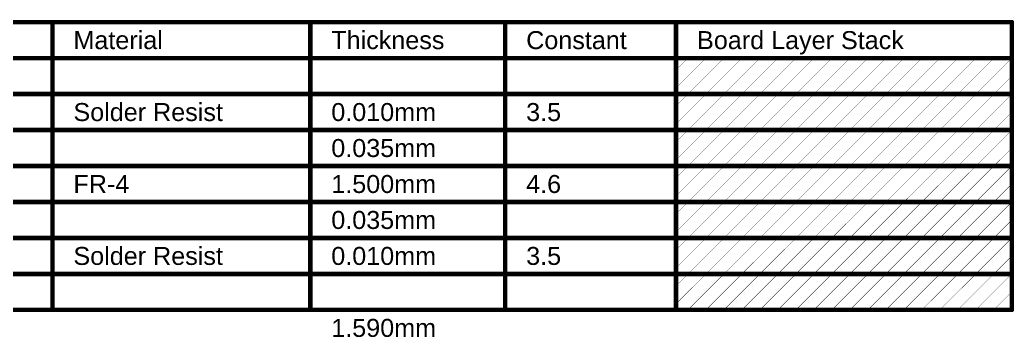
# Model space of a CAD drawing. Header units: inches. Extents: x -5 to 5258, y -4 to 5281.
# Drawn here: x 124 to 208.2, y 79 to 105.9 of the extents above; entities that cross this region are included whole.
import ezdxf

# ---------------------------------------------------------------- set-up
doc = ezdxf.new("R2010")
doc.units = ezdxf.units.IN
doc.layers.add('Fabrication', color=76, linetype='Continuous')
doc.styles.add('Arial', font='', dxfattribs={"height": 0.2})
doc.styles.get('Arial').set_extended_font_data('Arial')

msp = doc.modelspace()

# ---------------------------------------------------------------- linework, layer by layer
at = {"layer": 'Fabrication'}
for points in [[(92.719, 105.664, 0.381, 0.381, 0), (208.004, 105.664, 0.381, 0.381, 0)], [(126.746, 81.28, 0.381, 0.381, 0), (126.746, 105.664, 0.381, 0.381, 0)], [(148.584, 81.28, 0.381, 0.381, 0), (148.584, 105.664, 0.381, 0.381, 0)], [(165.09, 81.28, 0.381, 0.381, 0), (165.09, 105.664, 0.381, 0.381, 0)], [(179.564, 81.28, 0.381, 0.381, 0), (179.564, 105.664, 0.381, 0.381, 0)], [(208.004, 81.28, 0.381, 0.381, 0), (208.004, 105.664, 0.381, 0.381, 0)], [(92.719, 102.616, 0.381, 0.381, 0), (208.004, 102.616, 0.381, 0.381, 0)], [(179.564, 101.608, 0.0254, 0.0254, 0), (180.572, 102.616, 0.0254, 0.0254, 0)], [(179.564, 100.084, 0.0254, 0.0254, 0), (182.096, 102.616, 0.0254, 0.0254, 0)], [(180.572, 99.568, 0.0254, 0.0254, 0), (183.62, 102.616, 0.0254, 0.0254, 0)], [(182.096, 99.568, 0.0254, 0.0254, 0), (185.144, 102.616, 0.0254, 0.0254, 0)], [(183.62, 99.568, 0.0254, 0.0254, 0), (186.668, 102.616, 0.0254, 0.0254, 0)], [(185.144, 99.568, 0.0254, 0.0254, 0), (188.192, 102.616, 0.0254, 0.0254, 0)], [(186.668, 99.568, 0.0254, 0.0254, 0), (189.716, 102.616, 0.0254, 0.0254, 0)], [(188.192, 99.568, 0.0254, 0.0254, 0), (191.24, 102.616, 0.0254, 0.0254, 0)], [(189.716, 99.568, 0.0254, 0.0254, 0), (192.764, 102.616, 0.0254, 0.0254, 0)], [(191.24, 99.568, 0.0254, 0.0254, 0), (194.288, 102.616, 0.0254, 0.0254, 0)], [(192.764, 99.568, 0.0254, 0.0254, 0), (195.812, 102.616, 0.0254, 0.0254, 0)], [(194.288, 99.568, 0.0254, 0.0254, 0), (197.336, 102.616, 0.0254, 0.0254, 0)], [(195.812, 99.568, 0.0254, 0.0254, 0), (198.86, 102.616, 0.0254, 0.0254, 0)], [(197.336, 99.568, 0.0254, 0.0254, 0), (200.384, 102.616, 0.0254, 0.0254, 0)], [(198.86, 99.568, 0.0254, 0.0254, 0), (201.908, 102.616, 0.0254, 0.0254, 0)], [(200.384, 99.568, 0.0254, 0.0254, 0), (203.432, 102.616, 0.0254, 0.0254, 0)], [(201.908, 99.568, 0.0254, 0.0254, 0), (204.956, 102.616, 0.0254, 0.0254, 0)], [(203.432, 99.568, 0.0254, 0.0254, 0), (206.48, 102.616, 0.0254, 0.0254, 0)], [(204.956, 99.568, 0.0254, 0.0254, 0), (208.004, 102.616, 0.0254, 0.0254, 0)], [(206.48, 99.568, 0.0254, 0.0254, 0), (208.004, 101.092, 0.0254, 0.0254, 0)], [(103.13, 99.568, 0.381, 0.381, 0), (126.746, 99.568, 0.381, 0.381, 0)], [(126.746, 99.568, 0.381, 0.381, 0), (148.584, 99.568, 0.381, 0.381, 0)], [(148.584, 99.568, 0.381, 0.381, 0), (165.09, 99.568, 0.381, 0.381, 0)], [(165.09, 99.568, 0.381, 0.381, 0), (179.564, 99.568, 0.381, 0.381, 0)], [(179.564, 99.568, 0.381, 0.381, 0), (208.004, 99.568, 0.381, 0.381, 0)], [(179.564, 98.56, 0.0254, 0.0254, 0), (180.572, 99.568, 0.0254, 0.0254, 0)], [(179.564, 97.036, 0.0254, 0.0254, 0), (182.096, 99.568, 0.0254, 0.0254, 0)], [(180.572, 96.52, 0.0254, 0.0254, 0), (183.62, 99.568, 0.0254, 0.0254, 0)], [(182.096, 96.52, 0.0254, 0.0254, 0), (185.144, 99.568, 0.0254, 0.0254, 0)], [(183.62, 96.52, 0.0254, 0.0254, 0), (186.668, 99.568, 0.0254, 0.0254, 0)], [(185.144, 96.52, 0.0254, 0.0254, 0), (188.192, 99.568, 0.0254, 0.0254, 0)], [(186.668, 96.52, 0.0254, 0.0254, 0), (189.716, 99.568, 0.0254, 0.0254, 0)], [(188.192, 96.52, 0.0254, 0.0254, 0), (191.24, 99.568, 0.0254, 0.0254, 0)], [(189.716, 96.52, 0.0254, 0.0254, 0), (192.764, 99.568, 0.0254, 0.0254, 0)], [(191.24, 96.52, 0.0254, 0.0254, 0), (194.288, 99.568, 0.0254, 0.0254, 0)], [(192.764, 96.52, 0.0254, 0.0254, 0), (195.812, 99.568, 0.0254, 0.0254, 0)], [(194.288, 96.52, 0.0254, 0.0254, 0), (197.336, 99.568, 0.0254, 0.0254, 0)], [(195.812, 96.52, 0.0254, 0.0254, 0), (198.86, 99.568, 0.0254, 0.0254, 0)], [(197.336, 96.52, 0.0254, 0.0254, 0), (200.384, 99.568, 0.0254, 0.0254, 0)], [(198.86, 96.52, 0.0254, 0.0254, 0), (201.908, 99.568, 0.0254, 0.0254, 0)], [(200.384, 96.52, 0.0254, 0.0254, 0), (203.432, 99.568, 0.0254, 0.0254, 0)], [(201.908, 96.52, 0.0254, 0.0254, 0), (204.956, 99.568, 0.0254, 0.0254, 0)], [(203.432, 96.52, 0.0254, 0.0254, 0), (206.48, 99.568, 0.0254, 0.0254, 0)], [(204.956, 96.52, 0.0254, 0.0254, 0), (208.004, 99.568, 0.0254, 0.0254, 0)], [(206.48, 96.52, 0.0254, 0.0254, 0), (208.004, 98.044, 0.0254, 0.0254, 0)], [(103.13, 96.52, 0.381, 0.381, 0), (126.746, 96.52, 0.381, 0.381, 0)], [(126.746, 96.52, 0.381, 0.381, 0), (148.584, 96.52, 0.381, 0.381, 0)], [(148.584, 96.52, 0.381, 0.381, 0), (165.09, 96.52, 0.381, 0.381, 0)], [(165.09, 96.52, 0.381, 0.381, 0), (179.564, 96.52, 0.381, 0.381, 0)], [(179.564, 96.52, 0.381, 0.381, 0), (208.004, 96.52, 0.381, 0.381, 0)], [(179.564, 95.512, 0.0254, 0.0254, 0), (180.572, 96.52, 0.0254, 0.0254, 0)], [(179.564, 93.988, 0.0254, 0.0254, 0), (182.096, 96.52, 0.0254, 0.0254, 0)], [(180.572, 93.472, 0.0254, 0.0254, 0), (183.62, 96.52, 0.0254, 0.0254, 0)], [(182.096, 93.472, 0.0254, 0.0254, 0), (185.144, 96.52, 0.0254, 0.0254, 0)], [(183.62, 93.472, 0.0254, 0.0254, 0), (186.668, 96.52, 0.0254, 0.0254, 0)], [(185.144, 93.472, 0.0254, 0.0254, 0), (188.192, 96.52, 0.0254, 0.0254, 0)], [(186.668, 93.472, 0.0254, 0.0254, 0), (189.716, 96.52, 0.0254, 0.0254, 0)], [(188.192, 93.472, 0.0254, 0.0254, 0), (191.24, 96.52, 0.0254, 0.0254, 0)], [(189.716, 93.472, 0.0254, 0.0254, 0), (192.764, 96.52, 0.0254, 0.0254, 0)], [(191.24, 93.472, 0.0254, 0.0254, 0), (194.288, 96.52, 0.0254, 0.0254, 0)], [(192.764, 93.472, 0.0254, 0.0254, 0), (195.812, 96.52, 0.0254, 0.0254, 0)], [(194.288, 93.472, 0.0254, 0.0254, 0), (197.336, 96.52, 0.0254, 0.0254, 0)], [(195.812, 93.472, 0.0254, 0.0254, 0), (198.86, 96.52, 0.0254, 0.0254, 0)], [(197.336, 93.472, 0.0254, 0.0254, 0), (200.384, 96.52, 0.0254, 0.0254, 0)], [(198.86, 93.472, 0.0254, 0.0254, 0), (201.908, 96.52, 0.0254, 0.0254, 0)], [(200.384, 93.472, 0.0254, 0.0254, 0), (203.432, 96.52, 0.0254, 0.0254, 0)], [(201.908, 93.472, 0.0254, 0.0254, 0), (204.956, 96.52, 0.0254, 0.0254, 0)], [(203.432, 93.472, 0.0254, 0.0254, 0), (206.48, 96.52, 0.0254, 0.0254, 0)], [(204.956, 93.472, 0.0254, 0.0254, 0), (208.004, 96.52, 0.0254, 0.0254, 0)], [(206.48, 93.472, 0.0254, 0.0254, 0), (208.004, 94.996, 0.0254, 0.0254, 0)], [(103.13, 93.472, 0.381, 0.381, 0), (126.746, 93.472, 0.381, 0.381, 0)], [(126.746, 93.472, 0.381, 0.381, 0), (148.584, 93.472, 0.381, 0.381, 0)], [(148.584, 93.472, 0.381, 0.381, 0), (165.09, 93.472, 0.381, 0.381, 0)], [(165.09, 93.472, 0.381, 0.381, 0), (179.564, 93.472, 0.381, 0.381, 0)], [(179.564, 93.472, 0.381, 0.381, 0), (208.004, 93.472, 0.381, 0.381, 0)], [(179.564, 92.464, 0.0254, 0.0254, 0), (180.572, 93.472, 0.0254, 0.0254, 0)], [(179.564, 90.94, 0.0254, 0.0254, 0), (182.096, 93.472, 0.0254, 0.0254, 0)], [(180.572, 90.424, 0.0254, 0.0254, 0), (183.62, 93.472, 0.0254, 0.0254, 0)], [(182.096, 90.424, 0.0254, 0.0254, 0), (185.144, 93.472, 0.0254, 0.0254, 0)], [(183.62, 90.424, 0.0254, 0.0254, 0), (186.668, 93.472, 0.0254, 0.0254, 0)], [(185.144, 90.424, 0.0254, 0.0254, 0), (188.192, 93.472, 0.0254, 0.0254, 0)], [(186.668, 90.424, 0.0254, 0.0254, 0), (189.716, 93.472, 0.0254, 0.0254, 0)], [(188.192, 90.424, 0.0254, 0.0254, 0), (191.24, 93.472, 0.0254, 0.0254, 0)], [(189.716, 90.424, 0.0254, 0.0254, 0), (192.764, 93.472, 0.0254, 0.0254, 0)], [(191.24, 90.424, 0.0254, 0.0254, 0), (194.288, 93.472, 0.0254, 0.0254, 0)], [(192.764, 90.424, 0.0254, 0.0254, 0), (195.812, 93.472, 0.0254, 0.0254, 0)], [(194.288, 90.424, 0.0254, 0.0254, 0), (197.336, 93.472, 0.0254, 0.0254, 0)], [(195.812, 90.424, 0.0254, 0.0254, 0), (198.86, 93.472, 0.0254, 0.0254, 0)], [(197.336, 90.424, 0.0254, 0.0254, 0), (200.384, 93.472, 0.0254, 0.0254, 0)], [(198.86, 90.424, 0.0254, 0.0254, 0), (201.908, 93.472, 0.0254, 0.0254, 0)], [(200.384, 90.424, 0.0254, 0.0254, 0), (203.432, 93.472, 0.0254, 0.0254, 0)], [(201.908, 90.424, 0.0254, 0.0254, 0), (204.956, 93.472, 0.0254, 0.0254, 0)], [(203.432, 90.424, 0.0254, 0.0254, 0), (206.48, 93.472, 0.0254, 0.0254, 0)], [(204.956, 90.424, 0.0254, 0.0254, 0), (208.004, 93.472, 0.0254, 0.0254, 0)], [(206.48, 90.424, 0.0254, 0.0254, 0), (208.004, 91.948, 0.0254, 0.0254, 0)], [(103.13, 90.424, 0.381, 0.381, 0), (126.746, 90.424, 0.381, 0.381, 0)], [(126.746, 90.424, 0.381, 0.381, 0), (148.584, 90.424, 0.381, 0.381, 0)], [(148.584, 90.424, 0.381, 0.381, 0), (165.09, 90.424, 0.381, 0.381, 0)], [(165.09, 90.424, 0.381, 0.381, 0), (179.564, 90.424, 0.381, 0.381, 0)], [(179.564, 90.424, 0.381, 0.381, 0), (208.004, 90.424, 0.381, 0.381, 0)], [(179.564, 89.416, 0.0254, 0.0254, 0), (180.572, 90.424, 0.0254, 0.0254, 0)], [(179.564, 87.892, 0.0254, 0.0254, 0), (182.096, 90.424, 0.0254, 0.0254, 0)], [(180.572, 87.376, 0.0254, 0.0254, 0), (183.62, 90.424, 0.0254, 0.0254, 0)], [(182.096, 87.376, 0.0254, 0.0254, 0), (185.144, 90.424, 0.0254, 0.0254, 0)], [(183.62, 87.376, 0.0254, 0.0254, 0), (186.668, 90.424, 0.0254, 0.0254, 0)], [(185.144, 87.376, 0.0254, 0.0254, 0), (188.192, 90.424, 0.0254, 0.0254, 0)], [(186.668, 87.376, 0.0254, 0.0254, 0), (189.716, 90.424, 0.0254, 0.0254, 0)], [(188.192, 87.376, 0.0254, 0.0254, 0), (191.24, 90.424, 0.0254, 0.0254, 0)], [(189.716, 87.376, 0.0254, 0.0254, 0), (192.764, 90.424, 0.0254, 0.0254, 0)], [(191.24, 87.376, 0.0254, 0.0254, 0), (194.288, 90.424, 0.0254, 0.0254, 0)], [(192.764, 87.376, 0.0254, 0.0254, 0), (195.812, 90.424, 0.0254, 0.0254, 0)], [(194.288, 87.376, 0.0254, 0.0254, 0), (197.336, 90.424, 0.0254, 0.0254, 0)], [(195.812, 87.376, 0.0254, 0.0254, 0), (198.86, 90.424, 0.0254, 0.0254, 0)], [(197.336, 87.376, 0.0254, 0.0254, 0), (200.384, 90.424, 0.0254, 0.0254, 0)], [(198.86, 87.376, 0.0254, 0.0254, 0), (201.908, 90.424, 0.0254, 0.0254, 0)], [(200.384, 87.376, 0.0254, 0.0254, 0), (203.432, 90.424, 0.0254, 0.0254, 0)], [(201.908, 87.376, 0.0254, 0.0254, 0), (204.956, 90.424, 0.0254, 0.0254, 0)], [(203.432, 87.376, 0.0254, 0.0254, 0), (206.48, 90.424, 0.0254, 0.0254, 0)], [(204.956, 87.376, 0.0254, 0.0254, 0), (208.004, 90.424, 0.0254, 0.0254, 0)], [(206.48, 87.376, 0.0254, 0.0254, 0), (208.004, 88.9, 0.0254, 0.0254, 0)], [(103.13, 87.376, 0.381, 0.381, 0), (126.746, 87.376, 0.381, 0.381, 0)], [(126.746, 87.376, 0.381, 0.381, 0), (148.584, 87.376, 0.381, 0.381, 0)], [(148.584, 87.376, 0.381, 0.381, 0), (165.09, 87.376, 0.381, 0.381, 0)], [(165.09, 87.376, 0.381, 0.381, 0), (179.564, 87.376, 0.381, 0.381, 0)], [(179.564, 87.376, 0.381, 0.381, 0), (208.004, 87.376, 0.381, 0.381, 0)], [(179.564, 86.368, 0.0254, 0.0254, 0), (180.572, 87.376, 0.0254, 0.0254, 0)], [(179.564, 84.844, 0.0254, 0.0254, 0), (182.096, 87.376, 0.0254, 0.0254, 0)], [(180.572, 84.328, 0.0254, 0.0254, 0), (183.62, 87.376, 0.0254, 0.0254, 0)], [(182.096, 84.328, 0.0254, 0.0254, 0), (185.144, 87.376, 0.0254, 0.0254, 0)], [(183.62, 84.328, 0.0254, 0.0254, 0), (186.668, 87.376, 0.0254, 0.0254, 0)], [(185.144, 84.328, 0.0254, 0.0254, 0), (188.192, 87.376, 0.0254, 0.0254, 0)], [(186.668, 84.328, 0.0254, 0.0254, 0), (189.716, 87.376, 0.0254, 0.0254, 0)], [(188.192, 84.328, 0.0254, 0.0254, 0), (191.24, 87.376, 0.0254, 0.0254, 0)], [(189.716, 84.328, 0.0254, 0.0254, 0), (192.764, 87.376, 0.0254, 0.0254, 0)], [(191.24, 84.328, 0.0254, 0.0254, 0), (194.288, 87.376, 0.0254, 0.0254, 0)], [(192.764, 84.328, 0.0254, 0.0254, 0), (195.812, 87.376, 0.0254, 0.0254, 0)], [(194.288, 84.328, 0.0254, 0.0254, 0), (197.336, 87.376, 0.0254, 0.0254, 0)], [(195.812, 84.328, 0.0254, 0.0254, 0), (198.86, 87.376, 0.0254, 0.0254, 0)], [(197.336, 84.328, 0.0254, 0.0254, 0), (200.384, 87.376, 0.0254, 0.0254, 0)], [(198.86, 84.328, 0.0254, 0.0254, 0), (201.908, 87.376, 0.0254, 0.0254, 0)], [(200.384, 84.328, 0.0254, 0.0254, 0), (203.432, 87.376, 0.0254, 0.0254, 0)], [(201.908, 84.328, 0.0254, 0.0254, 0), (204.956, 87.376, 0.0254, 0.0254, 0)], [(203.432, 84.328, 0.0254, 0.0254, 0), (206.48, 87.376, 0.0254, 0.0254, 0)], [(204.956, 84.328, 0.0254, 0.0254, 0), (208.004, 87.376, 0.0254, 0.0254, 0)], [(206.48, 84.328, 0.0254, 0.0254, 0), (208.004, 85.852, 0.0254, 0.0254, 0)], [(103.13, 84.328, 0.381, 0.381, 0), (126.746, 84.328, 0.381, 0.381, 0)], [(126.746, 84.328, 0.381, 0.381, 0), (148.584, 84.328, 0.381, 0.381, 0)], [(148.584, 84.328, 0.381, 0.381, 0), (165.09, 84.328, 0.381, 0.381, 0)], [(165.09, 84.328, 0.381, 0.381, 0), (179.564, 84.328, 0.381, 0.381, 0)], [(179.564, 84.328, 0.381, 0.381, 0), (208.004, 84.328, 0.381, 0.381, 0)], [(179.564, 83.32, 0.0254, 0.0254, 0), (180.572, 84.328, 0.0254, 0.0254, 0)], [(179.564, 81.796, 0.0254, 0.0254, 0), (182.096, 84.328, 0.0254, 0.0254, 0)], [(180.572, 81.28, 0.0254, 0.0254, 0), (183.62, 84.328, 0.0254, 0.0254, 0)], [(182.096, 81.28, 0.0254, 0.0254, 0), (185.144, 84.328, 0.0254, 0.0254, 0)], [(183.62, 81.28, 0.0254, 0.0254, 0), (186.668, 84.328, 0.0254, 0.0254, 0)], [(185.144, 81.28, 0.0254, 0.0254, 0), (188.192, 84.328, 0.0254, 0.0254, 0)], [(186.668, 81.28, 0.0254, 0.0254, 0), (189.716, 84.328, 0.0254, 0.0254, 0)], [(188.192, 81.28, 0.0254, 0.0254, 0), (191.24, 84.328, 0.0254, 0.0254, 0)], [(189.716, 81.28, 0.0254, 0.0254, 0), (192.764, 84.328, 0.0254, 0.0254, 0)], [(191.24, 81.28, 0.0254, 0.0254, 0), (194.288, 84.328, 0.0254, 0.0254, 0)], [(192.764, 81.28, 0.0254, 0.0254, 0), (195.812, 84.328, 0.0254, 0.0254, 0)], [(194.288, 81.28, 0.0254, 0.0254, 0), (197.336, 84.328, 0.0254, 0.0254, 0)], [(195.812, 81.28, 0.0254, 0.0254, 0), (198.86, 84.328, 0.0254, 0.0254, 0)], [(197.336, 81.28, 0.0254, 0.0254, 0), (200.384, 84.328, 0.0254, 0.0254, 0)], [(198.86, 81.28, 0.0254, 0.0254, 0), (201.908, 84.328, 0.0254, 0.0254, 0)], [(200.384, 81.28, 0.0254, 0.0254, 0), (203.432, 84.328, 0.0254, 0.0254, 0)], [(201.908, 81.28, 0.0254, 0.0254, 0), (204.956, 84.328, 0.0254, 0.0254, 0)], [(203.432, 81.28, 0.0254, 0.0254, 0), (206.48, 84.328, 0.0254, 0.0254, 0)], [(204.956, 81.28, 0.0254, 0.0254, 0), (208.004, 84.328, 0.0254, 0.0254, 0)], [(206.48, 81.28, 0.0254, 0.0254, 0), (208.004, 82.804, 0.0254, 0.0254, 0)], [(103.13, 81.28, 0.381, 0.381, 0), (126.746, 81.28, 0.381, 0.381, 0)], [(126.746, 81.28, 0.381, 0.381, 0), (148.584, 81.28, 0.381, 0.381, 0)], [(148.584, 81.28, 0.381, 0.381, 0), (165.09, 81.28, 0.381, 0.381, 0)], [(165.09, 81.28, 0.381, 0.381, 0), (179.564, 81.28, 0.381, 0.381, 0)], [(179.564, 81.28, 0.381, 0.381, 0), (208.004, 81.28, 0.381, 0.381, 0)]]:
    msp.add_lwpolyline(points, format="xyseb", dxfattribs=at)
for points in [[(126.651, 105.664, 0.191, 0.191, 1), (126.841, 105.664, 0.191, 0.191, 1)], [(148.489, 105.664, 0.191, 0.191, 1), (148.679, 105.664, 0.191, 0.191, 1)], [(164.995, 105.664, 0.191, 0.191, 1), (165.185, 105.664, 0.191, 0.191, 1)], [(179.469, 105.664, 0.191, 0.191, 1), (179.66, 105.664, 0.191, 0.191, 1)], [(207.909, 105.664, 0.191, 0.191, 1), (208.1, 105.664, 0.191, 0.191, 1)], [(207.909, 105.664, 0.191, 0.191, 1), (208.1, 105.664, 0.191, 0.191, 1)], [(207.909, 102.616, 0.191, 0.191, 1), (208.1, 102.616, 0.191, 0.191, 1)], [(180.566, 102.616, 0.0127, 0.0127, 1), (180.579, 102.616, 0.0127, 0.0127, 1)], [(182.09, 102.616, 0.0127, 0.0127, 1), (182.103, 102.616, 0.0127, 0.0127, 1)], [(183.614, 102.616, 0.0127, 0.0127, 1), (183.627, 102.616, 0.0127, 0.0127, 1)], [(185.138, 102.616, 0.0127, 0.0127, 1), (185.151, 102.616, 0.0127, 0.0127, 1)], [(186.662, 102.616, 0.0127, 0.0127, 1), (186.675, 102.616, 0.0127, 0.0127, 1)], [(188.186, 102.616, 0.0127, 0.0127, 1), (188.199, 102.616, 0.0127, 0.0127, 1)], [(189.71, 102.616, 0.0127, 0.0127, 1), (189.723, 102.616, 0.0127, 0.0127, 1)], [(191.234, 102.616, 0.0127, 0.0127, 1), (191.247, 102.616, 0.0127, 0.0127, 1)], [(192.758, 102.616, 0.0127, 0.0127, 1), (192.771, 102.616, 0.0127, 0.0127, 1)], [(194.282, 102.616, 0.0127, 0.0127, 1), (194.295, 102.616, 0.0127, 0.0127, 1)], [(195.806, 102.616, 0.0127, 0.0127, 1), (195.819, 102.616, 0.0127, 0.0127, 1)], [(197.33, 102.616, 0.0127, 0.0127, 1), (197.343, 102.616, 0.0127, 0.0127, 1)], [(198.854, 102.616, 0.0127, 0.0127, 1), (198.867, 102.616, 0.0127, 0.0127, 1)], [(200.378, 102.616, 0.0127, 0.0127, 1), (200.391, 102.616, 0.0127, 0.0127, 1)], [(201.902, 102.616, 0.0127, 0.0127, 1), (201.915, 102.616, 0.0127, 0.0127, 1)], [(203.426, 102.616, 0.0127, 0.0127, 1), (203.439, 102.616, 0.0127, 0.0127, 1)], [(204.95, 102.616, 0.0127, 0.0127, 1), (204.963, 102.616, 0.0127, 0.0127, 1)], [(206.474, 102.616, 0.0127, 0.0127, 1), (206.487, 102.616, 0.0127, 0.0127, 1)], [(207.998, 102.616, 0.0127, 0.0127, 1), (208.011, 102.616, 0.0127, 0.0127, 1)], [(179.558, 101.608, 0.0127, 0.0127, 1), (179.571, 101.608, 0.0127, 0.0127, 1)], [(207.998, 101.092, 0.0127, 0.0127, 1), (208.011, 101.092, 0.0127, 0.0127, 1)], [(126.651, 99.568, 0.191, 0.191, 1), (126.841, 99.568, 0.191, 0.191, 1)], [(126.651, 99.568, 0.191, 0.191, 1), (126.841, 99.568, 0.191, 0.191, 1)], [(148.489, 99.568, 0.191, 0.191, 1), (148.679, 99.568, 0.191, 0.191, 1)], [(148.489, 99.568, 0.191, 0.191, 1), (148.679, 99.568, 0.191, 0.191, 1)], [(164.995, 99.568, 0.191, 0.191, 1), (165.185, 99.568, 0.191, 0.191, 1)], [(164.995, 99.568, 0.191, 0.191, 1), (165.185, 99.568, 0.191, 0.191, 1)], [(179.469, 99.568, 0.191, 0.191, 1), (179.66, 99.568, 0.191, 0.191, 1)], [(179.469, 99.568, 0.191, 0.191, 1), (179.66, 99.568, 0.191, 0.191, 1)], [(179.558, 100.084, 0.0127, 0.0127, 1), (179.571, 100.084, 0.0127, 0.0127, 1)], [(180.566, 99.568, 0.0127, 0.0127, 1), (180.579, 99.568, 0.0127, 0.0127, 1)], [(180.566, 99.568, 0.0127, 0.0127, 1), (180.579, 99.568, 0.0127, 0.0127, 1)], [(182.09, 99.568, 0.0127, 0.0127, 1), (182.103, 99.568, 0.0127, 0.0127, 1)], [(182.09, 99.568, 0.0127, 0.0127, 1), (182.103, 99.568, 0.0127, 0.0127, 1)], [(183.614, 99.568, 0.0127, 0.0127, 1), (183.627, 99.568, 0.0127, 0.0127, 1)], [(183.614, 99.568, 0.0127, 0.0127, 1), (183.627, 99.568, 0.0127, 0.0127, 1)], [(185.138, 99.568, 0.0127, 0.0127, 1), (185.151, 99.568, 0.0127, 0.0127, 1)], [(185.138, 99.568, 0.0127, 0.0127, 1), (185.151, 99.568, 0.0127, 0.0127, 1)], [(186.662, 99.568, 0.0127, 0.0127, 1), (186.675, 99.568, 0.0127, 0.0127, 1)], [(186.662, 99.568, 0.0127, 0.0127, 1), (186.675, 99.568, 0.0127, 0.0127, 1)], [(188.186, 99.568, 0.0127, 0.0127, 1), (188.199, 99.568, 0.0127, 0.0127, 1)], [(188.186, 99.568, 0.0127, 0.0127, 1), (188.199, 99.568, 0.0127, 0.0127, 1)], [(189.71, 99.568, 0.0127, 0.0127, 1), (189.723, 99.568, 0.0127, 0.0127, 1)], [(189.71, 99.568, 0.0127, 0.0127, 1), (189.723, 99.568, 0.0127, 0.0127, 1)], [(191.234, 99.568, 0.0127, 0.0127, 1), (191.247, 99.568, 0.0127, 0.0127, 1)], [(191.234, 99.568, 0.0127, 0.0127, 1), (191.247, 99.568, 0.0127, 0.0127, 1)], [(192.758, 99.568, 0.0127, 0.0127, 1), (192.771, 99.568, 0.0127, 0.0127, 1)], [(192.758, 99.568, 0.0127, 0.0127, 1), (192.771, 99.568, 0.0127, 0.0127, 1)], [(194.282, 99.568, 0.0127, 0.0127, 1), (194.295, 99.568, 0.0127, 0.0127, 1)], [(194.282, 99.568, 0.0127, 0.0127, 1), (194.295, 99.568, 0.0127, 0.0127, 1)], [(195.806, 99.568, 0.0127, 0.0127, 1), (195.819, 99.568, 0.0127, 0.0127, 1)], [(195.806, 99.568, 0.0127, 0.0127, 1), (195.819, 99.568, 0.0127, 0.0127, 1)], [(197.33, 99.568, 0.0127, 0.0127, 1), (197.343, 99.568, 0.0127, 0.0127, 1)], [(197.33, 99.568, 0.0127, 0.0127, 1), (197.343, 99.568, 0.0127, 0.0127, 1)], [(198.854, 99.568, 0.0127, 0.0127, 1), (198.867, 99.568, 0.0127, 0.0127, 1)], [(198.854, 99.568, 0.0127, 0.0127, 1), (198.867, 99.568, 0.0127, 0.0127, 1)], [(200.378, 99.568, 0.0127, 0.0127, 1), (200.391, 99.568, 0.0127, 0.0127, 1)], [(200.378, 99.568, 0.0127, 0.0127, 1), (200.391, 99.568, 0.0127, 0.0127, 1)], [(201.902, 99.568, 0.0127, 0.0127, 1), (201.915, 99.568, 0.0127, 0.0127, 1)], [(201.902, 99.568, 0.0127, 0.0127, 1), (201.915, 99.568, 0.0127, 0.0127, 1)], [(203.426, 99.568, 0.0127, 0.0127, 1), (203.439, 99.568, 0.0127, 0.0127, 1)], [(203.426, 99.568, 0.0127, 0.0127, 1), (203.439, 99.568, 0.0127, 0.0127, 1)], [(204.95, 99.568, 0.0127, 0.0127, 1), (204.963, 99.568, 0.0127, 0.0127, 1)], [(204.95, 99.568, 0.0127, 0.0127, 1), (204.963, 99.568, 0.0127, 0.0127, 1)], [(206.474, 99.568, 0.0127, 0.0127, 1), (206.487, 99.568, 0.0127, 0.0127, 1)], [(206.474, 99.568, 0.0127, 0.0127, 1), (206.487, 99.568, 0.0127, 0.0127, 1)], [(207.909, 99.568, 0.191, 0.191, 1), (208.1, 99.568, 0.191, 0.191, 1)], [(207.998, 99.568, 0.0127, 0.0127, 1), (208.011, 99.568, 0.0127, 0.0127, 1)], [(179.558, 98.56, 0.0127, 0.0127, 1), (179.571, 98.56, 0.0127, 0.0127, 1)], [(207.998, 98.044, 0.0127, 0.0127, 1), (208.011, 98.044, 0.0127, 0.0127, 1)], [(179.558, 97.036, 0.0127, 0.0127, 1), (179.571, 97.036, 0.0127, 0.0127, 1)], [(126.651, 96.52, 0.191, 0.191, 1), (126.841, 96.52, 0.191, 0.191, 1)], [(126.651, 96.52, 0.191, 0.191, 1), (126.841, 96.52, 0.191, 0.191, 1)], [(148.489, 96.52, 0.191, 0.191, 1), (148.679, 96.52, 0.191, 0.191, 1)], [(148.489, 96.52, 0.191, 0.191, 1), (148.679, 96.52, 0.191, 0.191, 1)], [(164.995, 96.52, 0.191, 0.191, 1), (165.185, 96.52, 0.191, 0.191, 1)], [(164.995, 96.52, 0.191, 0.191, 1), (165.185, 96.52, 0.191, 0.191, 1)], [(179.469, 96.52, 0.191, 0.191, 1), (179.66, 96.52, 0.191, 0.191, 1)], [(179.469, 96.52, 0.191, 0.191, 1), (179.66, 96.52, 0.191, 0.191, 1)], [(180.566, 96.52, 0.0127, 0.0127, 1), (180.579, 96.52, 0.0127, 0.0127, 1)], [(180.566, 96.52, 0.0127, 0.0127, 1), (180.579, 96.52, 0.0127, 0.0127, 1)], [(182.09, 96.52, 0.0127, 0.0127, 1), (182.103, 96.52, 0.0127, 0.0127, 1)], [(182.09, 96.52, 0.0127, 0.0127, 1), (182.103, 96.52, 0.0127, 0.0127, 1)], [(183.614, 96.52, 0.0127, 0.0127, 1), (183.627, 96.52, 0.0127, 0.0127, 1)], [(183.614, 96.52, 0.0127, 0.0127, 1), (183.627, 96.52, 0.0127, 0.0127, 1)], [(185.138, 96.52, 0.0127, 0.0127, 1), (185.151, 96.52, 0.0127, 0.0127, 1)], [(185.138, 96.52, 0.0127, 0.0127, 1), (185.151, 96.52, 0.0127, 0.0127, 1)], [(186.662, 96.52, 0.0127, 0.0127, 1), (186.675, 96.52, 0.0127, 0.0127, 1)], [(186.662, 96.52, 0.0127, 0.0127, 1), (186.675, 96.52, 0.0127, 0.0127, 1)], [(188.186, 96.52, 0.0127, 0.0127, 1), (188.199, 96.52, 0.0127, 0.0127, 1)], [(188.186, 96.52, 0.0127, 0.0127, 1), (188.199, 96.52, 0.0127, 0.0127, 1)], [(189.71, 96.52, 0.0127, 0.0127, 1), (189.723, 96.52, 0.0127, 0.0127, 1)], [(189.71, 96.52, 0.0127, 0.0127, 1), (189.723, 96.52, 0.0127, 0.0127, 1)], [(191.234, 96.52, 0.0127, 0.0127, 1), (191.247, 96.52, 0.0127, 0.0127, 1)], [(191.234, 96.52, 0.0127, 0.0127, 1), (191.247, 96.52, 0.0127, 0.0127, 1)], [(192.758, 96.52, 0.0127, 0.0127, 1), (192.771, 96.52, 0.0127, 0.0127, 1)], [(192.758, 96.52, 0.0127, 0.0127, 1), (192.771, 96.52, 0.0127, 0.0127, 1)], [(194.282, 96.52, 0.0127, 0.0127, 1), (194.295, 96.52, 0.0127, 0.0127, 1)], [(194.282, 96.52, 0.0127, 0.0127, 1), (194.295, 96.52, 0.0127, 0.0127, 1)], [(195.806, 96.52, 0.0127, 0.0127, 1), (195.819, 96.52, 0.0127, 0.0127, 1)], [(195.806, 96.52, 0.0127, 0.0127, 1), (195.819, 96.52, 0.0127, 0.0127, 1)], [(197.33, 96.52, 0.0127, 0.0127, 1), (197.343, 96.52, 0.0127, 0.0127, 1)], [(197.33, 96.52, 0.0127, 0.0127, 1), (197.343, 96.52, 0.0127, 0.0127, 1)], [(198.854, 96.52, 0.0127, 0.0127, 1), (198.867, 96.52, 0.0127, 0.0127, 1)], [(198.854, 96.52, 0.0127, 0.0127, 1), (198.867, 96.52, 0.0127, 0.0127, 1)], [(200.378, 96.52, 0.0127, 0.0127, 1), (200.391, 96.52, 0.0127, 0.0127, 1)], [(200.378, 96.52, 0.0127, 0.0127, 1), (200.391, 96.52, 0.0127, 0.0127, 1)], [(201.902, 96.52, 0.0127, 0.0127, 1), (201.915, 96.52, 0.0127, 0.0127, 1)], [(201.902, 96.52, 0.0127, 0.0127, 1), (201.915, 96.52, 0.0127, 0.0127, 1)], [(203.426, 96.52, 0.0127, 0.0127, 1), (203.439, 96.52, 0.0127, 0.0127, 1)], [(203.426, 96.52, 0.0127, 0.0127, 1), (203.439, 96.52, 0.0127, 0.0127, 1)], [(204.95, 96.52, 0.0127, 0.0127, 1), (204.963, 96.52, 0.0127, 0.0127, 1)], [(204.95, 96.52, 0.0127, 0.0127, 1), (204.963, 96.52, 0.0127, 0.0127, 1)], [(206.474, 96.52, 0.0127, 0.0127, 1), (206.487, 96.52, 0.0127, 0.0127, 1)], [(206.474, 96.52, 0.0127, 0.0127, 1), (206.487, 96.52, 0.0127, 0.0127, 1)], [(207.909, 96.52, 0.191, 0.191, 1), (208.1, 96.52, 0.191, 0.191, 1)], [(207.998, 96.52, 0.0127, 0.0127, 1), (208.011, 96.52, 0.0127, 0.0127, 1)], [(179.558, 95.512, 0.0127, 0.0127, 1), (179.571, 95.512, 0.0127, 0.0127, 1)], [(207.998, 94.996, 0.0127, 0.0127, 1), (208.011, 94.996, 0.0127, 0.0127, 1)], [(126.651, 93.472, 0.191, 0.191, 1), (126.841, 93.472, 0.191, 0.191, 1)], [(126.651, 93.472, 0.191, 0.191, 1), (126.841, 93.472, 0.191, 0.191, 1)], [(148.489, 93.472, 0.191, 0.191, 1), (148.679, 93.472, 0.191, 0.191, 1)], [(148.489, 93.472, 0.191, 0.191, 1), (148.679, 93.472, 0.191, 0.191, 1)], [(164.995, 93.472, 0.191, 0.191, 1), (165.185, 93.472, 0.191, 0.191, 1)], [(164.995, 93.472, 0.191, 0.191, 1), (165.185, 93.472, 0.191, 0.191, 1)], [(179.469, 93.472, 0.191, 0.191, 1), (179.66, 93.472, 0.191, 0.191, 1)], [(179.469, 93.472, 0.191, 0.191, 1), (179.66, 93.472, 0.191, 0.191, 1)], [(179.558, 93.988, 0.0127, 0.0127, 1), (179.571, 93.988, 0.0127, 0.0127, 1)], [(180.566, 93.472, 0.0127, 0.0127, 1), (180.579, 93.472, 0.0127, 0.0127, 1)], [(180.566, 93.472, 0.0127, 0.0127, 1), (180.579, 93.472, 0.0127, 0.0127, 1)], [(182.09, 93.472, 0.0127, 0.0127, 1), (182.103, 93.472, 0.0127, 0.0127, 1)], [(182.09, 93.472, 0.0127, 0.0127, 1), (182.103, 93.472, 0.0127, 0.0127, 1)], [(183.614, 93.472, 0.0127, 0.0127, 1), (183.627, 93.472, 0.0127, 0.0127, 1)], [(183.614, 93.472, 0.0127, 0.0127, 1), (183.627, 93.472, 0.0127, 0.0127, 1)], [(185.138, 93.472, 0.0127, 0.0127, 1), (185.151, 93.472, 0.0127, 0.0127, 1)], [(185.138, 93.472, 0.0127, 0.0127, 1), (185.151, 93.472, 0.0127, 0.0127, 1)], [(186.662, 93.472, 0.0127, 0.0127, 1), (186.675, 93.472, 0.0127, 0.0127, 1)], [(186.662, 93.472, 0.0127, 0.0127, 1), (186.675, 93.472, 0.0127, 0.0127, 1)], [(188.186, 93.472, 0.0127, 0.0127, 1), (188.199, 93.472, 0.0127, 0.0127, 1)], [(188.186, 93.472, 0.0127, 0.0127, 1), (188.199, 93.472, 0.0127, 0.0127, 1)], [(189.71, 93.472, 0.0127, 0.0127, 1), (189.723, 93.472, 0.0127, 0.0127, 1)], [(189.71, 93.472, 0.0127, 0.0127, 1), (189.723, 93.472, 0.0127, 0.0127, 1)], [(191.234, 93.472, 0.0127, 0.0127, 1), (191.247, 93.472, 0.0127, 0.0127, 1)], [(191.234, 93.472, 0.0127, 0.0127, 1), (191.247, 93.472, 0.0127, 0.0127, 1)], [(192.758, 93.472, 0.0127, 0.0127, 1), (192.771, 93.472, 0.0127, 0.0127, 1)], [(192.758, 93.472, 0.0127, 0.0127, 1), (192.771, 93.472, 0.0127, 0.0127, 1)], [(194.282, 93.472, 0.0127, 0.0127, 1), (194.295, 93.472, 0.0127, 0.0127, 1)], [(194.282, 93.472, 0.0127, 0.0127, 1), (194.295, 93.472, 0.0127, 0.0127, 1)], [(195.806, 93.472, 0.0127, 0.0127, 1), (195.819, 93.472, 0.0127, 0.0127, 1)], [(195.806, 93.472, 0.0127, 0.0127, 1), (195.819, 93.472, 0.0127, 0.0127, 1)], [(197.33, 93.472, 0.0127, 0.0127, 1), (197.343, 93.472, 0.0127, 0.0127, 1)], [(197.33, 93.472, 0.0127, 0.0127, 1), (197.343, 93.472, 0.0127, 0.0127, 1)], [(198.854, 93.472, 0.0127, 0.0127, 1), (198.867, 93.472, 0.0127, 0.0127, 1)], [(198.854, 93.472, 0.0127, 0.0127, 1), (198.867, 93.472, 0.0127, 0.0127, 1)], [(200.378, 93.472, 0.0127, 0.0127, 1), (200.391, 93.472, 0.0127, 0.0127, 1)], [(200.378, 93.472, 0.0127, 0.0127, 1), (200.391, 93.472, 0.0127, 0.0127, 1)], [(201.902, 93.472, 0.0127, 0.0127, 1), (201.915, 93.472, 0.0127, 0.0127, 1)], [(201.902, 93.472, 0.0127, 0.0127, 1), (201.915, 93.472, 0.0127, 0.0127, 1)], [(203.426, 93.472, 0.0127, 0.0127, 1), (203.439, 93.472, 0.0127, 0.0127, 1)], [(203.426, 93.472, 0.0127, 0.0127, 1), (203.439, 93.472, 0.0127, 0.0127, 1)], [(204.95, 93.472, 0.0127, 0.0127, 1), (204.963, 93.472, 0.0127, 0.0127, 1)], [(204.95, 93.472, 0.0127, 0.0127, 1), (204.963, 93.472, 0.0127, 0.0127, 1)], [(206.474, 93.472, 0.0127, 0.0127, 1), (206.487, 93.472, 0.0127, 0.0127, 1)], [(206.474, 93.472, 0.0127, 0.0127, 1), (206.487, 93.472, 0.0127, 0.0127, 1)], [(207.909, 93.472, 0.191, 0.191, 1), (208.1, 93.472, 0.191, 0.191, 1)], [(207.998, 93.472, 0.0127, 0.0127, 1), (208.011, 93.472, 0.0127, 0.0127, 1)], [(179.558, 92.464, 0.0127, 0.0127, 1), (179.571, 92.464, 0.0127, 0.0127, 1)], [(207.998, 91.948, 0.0127, 0.0127, 1), (208.011, 91.948, 0.0127, 0.0127, 1)], [(179.558, 90.94, 0.0127, 0.0127, 1), (179.571, 90.94, 0.0127, 0.0127, 1)], [(126.651, 90.424, 0.191, 0.191, 1), (126.841, 90.424, 0.191, 0.191, 1)], [(126.651, 90.424, 0.191, 0.191, 1), (126.841, 90.424, 0.191, 0.191, 1)], [(148.489, 90.424, 0.191, 0.191, 1), (148.679, 90.424, 0.191, 0.191, 1)], [(148.489, 90.424, 0.191, 0.191, 1), (148.679, 90.424, 0.191, 0.191, 1)], [(164.995, 90.424, 0.191, 0.191, 1), (165.185, 90.424, 0.191, 0.191, 1)], [(164.995, 90.424, 0.191, 0.191, 1), (165.185, 90.424, 0.191, 0.191, 1)], [(179.469, 90.424, 0.191, 0.191, 1), (179.66, 90.424, 0.191, 0.191, 1)], [(179.469, 90.424, 0.191, 0.191, 1), (179.66, 90.424, 0.191, 0.191, 1)], [(180.566, 90.424, 0.0127, 0.0127, 1), (180.579, 90.424, 0.0127, 0.0127, 1)], [(180.566, 90.424, 0.0127, 0.0127, 1), (180.579, 90.424, 0.0127, 0.0127, 1)], [(182.09, 90.424, 0.0127, 0.0127, 1), (182.103, 90.424, 0.0127, 0.0127, 1)], [(182.09, 90.424, 0.0127, 0.0127, 1), (182.103, 90.424, 0.0127, 0.0127, 1)], [(183.614, 90.424, 0.0127, 0.0127, 1), (183.627, 90.424, 0.0127, 0.0127, 1)], [(183.614, 90.424, 0.0127, 0.0127, 1), (183.627, 90.424, 0.0127, 0.0127, 1)], [(185.138, 90.424, 0.0127, 0.0127, 1), (185.151, 90.424, 0.0127, 0.0127, 1)], [(185.138, 90.424, 0.0127, 0.0127, 1), (185.151, 90.424, 0.0127, 0.0127, 1)], [(186.662, 90.424, 0.0127, 0.0127, 1), (186.675, 90.424, 0.0127, 0.0127, 1)], [(186.662, 90.424, 0.0127, 0.0127, 1), (186.675, 90.424, 0.0127, 0.0127, 1)], [(188.186, 90.424, 0.0127, 0.0127, 1), (188.199, 90.424, 0.0127, 0.0127, 1)], [(188.186, 90.424, 0.0127, 0.0127, 1), (188.199, 90.424, 0.0127, 0.0127, 1)], [(189.71, 90.424, 0.0127, 0.0127, 1), (189.723, 90.424, 0.0127, 0.0127, 1)], [(189.71, 90.424, 0.0127, 0.0127, 1), (189.723, 90.424, 0.0127, 0.0127, 1)], [(191.234, 90.424, 0.0127, 0.0127, 1), (191.247, 90.424, 0.0127, 0.0127, 1)], [(191.234, 90.424, 0.0127, 0.0127, 1), (191.247, 90.424, 0.0127, 0.0127, 1)], [(192.758, 90.424, 0.0127, 0.0127, 1), (192.771, 90.424, 0.0127, 0.0127, 1)], [(192.758, 90.424, 0.0127, 0.0127, 1), (192.771, 90.424, 0.0127, 0.0127, 1)], [(194.282, 90.424, 0.0127, 0.0127, 1), (194.295, 90.424, 0.0127, 0.0127, 1)], [(194.282, 90.424, 0.0127, 0.0127, 1), (194.295, 90.424, 0.0127, 0.0127, 1)], [(195.806, 90.424, 0.0127, 0.0127, 1), (195.819, 90.424, 0.0127, 0.0127, 1)], [(195.806, 90.424, 0.0127, 0.0127, 1), (195.819, 90.424, 0.0127, 0.0127, 1)], [(197.33, 90.424, 0.0127, 0.0127, 1), (197.343, 90.424, 0.0127, 0.0127, 1)], [(197.33, 90.424, 0.0127, 0.0127, 1), (197.343, 90.424, 0.0127, 0.0127, 1)], [(198.854, 90.424, 0.0127, 0.0127, 1), (198.867, 90.424, 0.0127, 0.0127, 1)], [(198.854, 90.424, 0.0127, 0.0127, 1), (198.867, 90.424, 0.0127, 0.0127, 1)], [(200.378, 90.424, 0.0127, 0.0127, 1), (200.391, 90.424, 0.0127, 0.0127, 1)], [(200.378, 90.424, 0.0127, 0.0127, 1), (200.391, 90.424, 0.0127, 0.0127, 1)], [(201.902, 90.424, 0.0127, 0.0127, 1), (201.915, 90.424, 0.0127, 0.0127, 1)], [(201.902, 90.424, 0.0127, 0.0127, 1), (201.915, 90.424, 0.0127, 0.0127, 1)], [(203.426, 90.424, 0.0127, 0.0127, 1), (203.439, 90.424, 0.0127, 0.0127, 1)], [(203.426, 90.424, 0.0127, 0.0127, 1), (203.439, 90.424, 0.0127, 0.0127, 1)], [(204.95, 90.424, 0.0127, 0.0127, 1), (204.963, 90.424, 0.0127, 0.0127, 1)], [(204.95, 90.424, 0.0127, 0.0127, 1), (204.963, 90.424, 0.0127, 0.0127, 1)], [(206.474, 90.424, 0.0127, 0.0127, 1), (206.487, 90.424, 0.0127, 0.0127, 1)], [(206.474, 90.424, 0.0127, 0.0127, 1), (206.487, 90.424, 0.0127, 0.0127, 1)], [(207.909, 90.424, 0.191, 0.191, 1), (208.1, 90.424, 0.191, 0.191, 1)], [(207.998, 90.424, 0.0127, 0.0127, 1), (208.011, 90.424, 0.0127, 0.0127, 1)], [(179.558, 89.416, 0.0127, 0.0127, 1), (179.571, 89.416, 0.0127, 0.0127, 1)], [(207.998, 88.9, 0.0127, 0.0127, 1), (208.011, 88.9, 0.0127, 0.0127, 1)], [(179.558, 87.892, 0.0127, 0.0127, 1), (179.571, 87.892, 0.0127, 0.0127, 1)], [(126.651, 87.376, 0.191, 0.191, 1), (126.841, 87.376, 0.191, 0.191, 1)], [(126.651, 87.376, 0.191, 0.191, 1), (126.841, 87.376, 0.191, 0.191, 1)], [(148.489, 87.376, 0.191, 0.191, 1), (148.679, 87.376, 0.191, 0.191, 1)], [(148.489, 87.376, 0.191, 0.191, 1), (148.679, 87.376, 0.191, 0.191, 1)], [(164.995, 87.376, 0.191, 0.191, 1), (165.185, 87.376, 0.191, 0.191, 1)], [(164.995, 87.376, 0.191, 0.191, 1), (165.185, 87.376, 0.191, 0.191, 1)], [(179.469, 87.376, 0.191, 0.191, 1), (179.66, 87.376, 0.191, 0.191, 1)], [(179.469, 87.376, 0.191, 0.191, 1), (179.66, 87.376, 0.191, 0.191, 1)], [(180.566, 87.376, 0.0127, 0.0127, 1), (180.579, 87.376, 0.0127, 0.0127, 1)], [(180.566, 87.376, 0.0127, 0.0127, 1), (180.579, 87.376, 0.0127, 0.0127, 1)], [(182.09, 87.376, 0.0127, 0.0127, 1), (182.103, 87.376, 0.0127, 0.0127, 1)], [(182.09, 87.376, 0.0127, 0.0127, 1), (182.103, 87.376, 0.0127, 0.0127, 1)], [(183.614, 87.376, 0.0127, 0.0127, 1), (183.627, 87.376, 0.0127, 0.0127, 1)], [(183.614, 87.376, 0.0127, 0.0127, 1), (183.627, 87.376, 0.0127, 0.0127, 1)], [(185.138, 87.376, 0.0127, 0.0127, 1), (185.151, 87.376, 0.0127, 0.0127, 1)], [(185.138, 87.376, 0.0127, 0.0127, 1), (185.151, 87.376, 0.0127, 0.0127, 1)], [(186.662, 87.376, 0.0127, 0.0127, 1), (186.675, 87.376, 0.0127, 0.0127, 1)], [(186.662, 87.376, 0.0127, 0.0127, 1), (186.675, 87.376, 0.0127, 0.0127, 1)], [(188.186, 87.376, 0.0127, 0.0127, 1), (188.199, 87.376, 0.0127, 0.0127, 1)], [(188.186, 87.376, 0.0127, 0.0127, 1), (188.199, 87.376, 0.0127, 0.0127, 1)], [(189.71, 87.376, 0.0127, 0.0127, 1), (189.723, 87.376, 0.0127, 0.0127, 1)], [(189.71, 87.376, 0.0127, 0.0127, 1), (189.723, 87.376, 0.0127, 0.0127, 1)], [(191.234, 87.376, 0.0127, 0.0127, 1), (191.247, 87.376, 0.0127, 0.0127, 1)], [(191.234, 87.376, 0.0127, 0.0127, 1), (191.247, 87.376, 0.0127, 0.0127, 1)], [(192.758, 87.376, 0.0127, 0.0127, 1), (192.771, 87.376, 0.0127, 0.0127, 1)], [(192.758, 87.376, 0.0127, 0.0127, 1), (192.771, 87.376, 0.0127, 0.0127, 1)], [(194.282, 87.376, 0.0127, 0.0127, 1), (194.295, 87.376, 0.0127, 0.0127, 1)], [(194.282, 87.376, 0.0127, 0.0127, 1), (194.295, 87.376, 0.0127, 0.0127, 1)], [(195.806, 87.376, 0.0127, 0.0127, 1), (195.819, 87.376, 0.0127, 0.0127, 1)], [(195.806, 87.376, 0.0127, 0.0127, 1), (195.819, 87.376, 0.0127, 0.0127, 1)], [(197.33, 87.376, 0.0127, 0.0127, 1), (197.343, 87.376, 0.0127, 0.0127, 1)], [(197.33, 87.376, 0.0127, 0.0127, 1), (197.343, 87.376, 0.0127, 0.0127, 1)], [(198.854, 87.376, 0.0127, 0.0127, 1), (198.867, 87.376, 0.0127, 0.0127, 1)], [(198.854, 87.376, 0.0127, 0.0127, 1), (198.867, 87.376, 0.0127, 0.0127, 1)], [(200.378, 87.376, 0.0127, 0.0127, 1), (200.391, 87.376, 0.0127, 0.0127, 1)], [(200.378, 87.376, 0.0127, 0.0127, 1), (200.391, 87.376, 0.0127, 0.0127, 1)], [(201.902, 87.376, 0.0127, 0.0127, 1), (201.915, 87.376, 0.0127, 0.0127, 1)], [(201.902, 87.376, 0.0127, 0.0127, 1), (201.915, 87.376, 0.0127, 0.0127, 1)], [(203.426, 87.376, 0.0127, 0.0127, 1), (203.439, 87.376, 0.0127, 0.0127, 1)], [(203.426, 87.376, 0.0127, 0.0127, 1), (203.439, 87.376, 0.0127, 0.0127, 1)], [(204.95, 87.376, 0.0127, 0.0127, 1), (204.963, 87.376, 0.0127, 0.0127, 1)], [(204.95, 87.376, 0.0127, 0.0127, 1), (204.963, 87.376, 0.0127, 0.0127, 1)], [(206.474, 87.376, 0.0127, 0.0127, 1), (206.487, 87.376, 0.0127, 0.0127, 1)], [(206.474, 87.376, 0.0127, 0.0127, 1), (206.487, 87.376, 0.0127, 0.0127, 1)], [(207.909, 87.376, 0.191, 0.191, 1), (208.1, 87.376, 0.191, 0.191, 1)], [(207.998, 87.376, 0.0127, 0.0127, 1), (208.011, 87.376, 0.0127, 0.0127, 1)], [(179.558, 86.368, 0.0127, 0.0127, 1), (179.571, 86.368, 0.0127, 0.0127, 1)], [(207.998, 85.852, 0.0127, 0.0127, 1), (208.011, 85.852, 0.0127, 0.0127, 1)], [(126.651, 84.328, 0.191, 0.191, 1), (126.841, 84.328, 0.191, 0.191, 1)], [(126.651, 84.328, 0.191, 0.191, 1), (126.841, 84.328, 0.191, 0.191, 1)], [(148.489, 84.328, 0.191, 0.191, 1), (148.679, 84.328, 0.191, 0.191, 1)], [(148.489, 84.328, 0.191, 0.191, 1), (148.679, 84.328, 0.191, 0.191, 1)], [(164.995, 84.328, 0.191, 0.191, 1), (165.185, 84.328, 0.191, 0.191, 1)], [(164.995, 84.328, 0.191, 0.191, 1), (165.185, 84.328, 0.191, 0.191, 1)], [(179.469, 84.328, 0.191, 0.191, 1), (179.66, 84.328, 0.191, 0.191, 1)], [(179.469, 84.328, 0.191, 0.191, 1), (179.66, 84.328, 0.191, 0.191, 1)], [(179.558, 84.844, 0.0127, 0.0127, 1), (179.571, 84.844, 0.0127, 0.0127, 1)], [(180.566, 84.328, 0.0127, 0.0127, 1), (180.579, 84.328, 0.0127, 0.0127, 1)], [(180.566, 84.328, 0.0127, 0.0127, 1), (180.579, 84.328, 0.0127, 0.0127, 1)], [(182.09, 84.328, 0.0127, 0.0127, 1), (182.103, 84.328, 0.0127, 0.0127, 1)], [(182.09, 84.328, 0.0127, 0.0127, 1), (182.103, 84.328, 0.0127, 0.0127, 1)], [(183.614, 84.328, 0.0127, 0.0127, 1), (183.627, 84.328, 0.0127, 0.0127, 1)], [(183.614, 84.328, 0.0127, 0.0127, 1), (183.627, 84.328, 0.0127, 0.0127, 1)], [(185.138, 84.328, 0.0127, 0.0127, 1), (185.151, 84.328, 0.0127, 0.0127, 1)], [(185.138, 84.328, 0.0127, 0.0127, 1), (185.151, 84.328, 0.0127, 0.0127, 1)], [(186.662, 84.328, 0.0127, 0.0127, 1), (186.675, 84.328, 0.0127, 0.0127, 1)], [(186.662, 84.328, 0.0127, 0.0127, 1), (186.675, 84.328, 0.0127, 0.0127, 1)], [(188.186, 84.328, 0.0127, 0.0127, 1), (188.199, 84.328, 0.0127, 0.0127, 1)], [(188.186, 84.328, 0.0127, 0.0127, 1), (188.199, 84.328, 0.0127, 0.0127, 1)], [(189.71, 84.328, 0.0127, 0.0127, 1), (189.723, 84.328, 0.0127, 0.0127, 1)], [(189.71, 84.328, 0.0127, 0.0127, 1), (189.723, 84.328, 0.0127, 0.0127, 1)], [(191.234, 84.328, 0.0127, 0.0127, 1), (191.247, 84.328, 0.0127, 0.0127, 1)], [(191.234, 84.328, 0.0127, 0.0127, 1), (191.247, 84.328, 0.0127, 0.0127, 1)], [(192.758, 84.328, 0.0127, 0.0127, 1), (192.771, 84.328, 0.0127, 0.0127, 1)], [(192.758, 84.328, 0.0127, 0.0127, 1), (192.771, 84.328, 0.0127, 0.0127, 1)], [(194.282, 84.328, 0.0127, 0.0127, 1), (194.295, 84.328, 0.0127, 0.0127, 1)], [(194.282, 84.328, 0.0127, 0.0127, 1), (194.295, 84.328, 0.0127, 0.0127, 1)], [(195.806, 84.328, 0.0127, 0.0127, 1), (195.819, 84.328, 0.0127, 0.0127, 1)], [(195.806, 84.328, 0.0127, 0.0127, 1), (195.819, 84.328, 0.0127, 0.0127, 1)], [(197.33, 84.328, 0.0127, 0.0127, 1), (197.343, 84.328, 0.0127, 0.0127, 1)], [(197.33, 84.328, 0.0127, 0.0127, 1), (197.343, 84.328, 0.0127, 0.0127, 1)], [(198.854, 84.328, 0.0127, 0.0127, 1), (198.867, 84.328, 0.0127, 0.0127, 1)], [(198.854, 84.328, 0.0127, 0.0127, 1), (198.867, 84.328, 0.0127, 0.0127, 1)], [(200.378, 84.328, 0.0127, 0.0127, 1), (200.391, 84.328, 0.0127, 0.0127, 1)], [(200.378, 84.328, 0.0127, 0.0127, 1), (200.391, 84.328, 0.0127, 0.0127, 1)], [(201.902, 84.328, 0.0127, 0.0127, 1), (201.915, 84.328, 0.0127, 0.0127, 1)], [(201.902, 84.328, 0.0127, 0.0127, 1), (201.915, 84.328, 0.0127, 0.0127, 1)], [(203.426, 84.328, 0.0127, 0.0127, 1), (203.439, 84.328, 0.0127, 0.0127, 1)], [(203.426, 84.328, 0.0127, 0.0127, 1), (203.439, 84.328, 0.0127, 0.0127, 1)], [(204.95, 84.328, 0.0127, 0.0127, 1), (204.963, 84.328, 0.0127, 0.0127, 1)], [(204.95, 84.328, 0.0127, 0.0127, 1), (204.963, 84.328, 0.0127, 0.0127, 1)], [(206.474, 84.328, 0.0127, 0.0127, 1), (206.487, 84.328, 0.0127, 0.0127, 1)], [(206.474, 84.328, 0.0127, 0.0127, 1), (206.487, 84.328, 0.0127, 0.0127, 1)], [(207.909, 84.328, 0.191, 0.191, 1), (208.1, 84.328, 0.191, 0.191, 1)], [(207.998, 84.328, 0.0127, 0.0127, 1), (208.011, 84.328, 0.0127, 0.0127, 1)], [(179.558, 83.32, 0.0127, 0.0127, 1), (179.571, 83.32, 0.0127, 0.0127, 1)], [(207.998, 82.804, 0.0127, 0.0127, 1), (208.011, 82.804, 0.0127, 0.0127, 1)], [(179.558, 81.796, 0.0127, 0.0127, 1), (179.571, 81.796, 0.0127, 0.0127, 1)], [(126.651, 81.28, 0.191, 0.191, 1), (126.841, 81.28, 0.191, 0.191, 1)], [(126.651, 81.28, 0.191, 0.191, 1), (126.841, 81.28, 0.191, 0.191, 1)], [(126.651, 81.28, 0.191, 0.191, 1), (126.841, 81.28, 0.191, 0.191, 1)], [(148.489, 81.28, 0.191, 0.191, 1), (148.679, 81.28, 0.191, 0.191, 1)], [(148.489, 81.28, 0.191, 0.191, 1), (148.679, 81.28, 0.191, 0.191, 1)], [(148.489, 81.28, 0.191, 0.191, 1), (148.679, 81.28, 0.191, 0.191, 1)], [(164.995, 81.28, 0.191, 0.191, 1), (165.185, 81.28, 0.191, 0.191, 1)], [(164.995, 81.28, 0.191, 0.191, 1), (165.185, 81.28, 0.191, 0.191, 1)], [(164.995, 81.28, 0.191, 0.191, 1), (165.185, 81.28, 0.191, 0.191, 1)], [(179.469, 81.28, 0.191, 0.191, 1), (179.66, 81.28, 0.191, 0.191, 1)], [(179.469, 81.28, 0.191, 0.191, 1), (179.66, 81.28, 0.191, 0.191, 1)], [(179.469, 81.28, 0.191, 0.191, 1), (179.66, 81.28, 0.191, 0.191, 1)], [(180.566, 81.28, 0.0127, 0.0127, 1), (180.579, 81.28, 0.0127, 0.0127, 1)], [(182.09, 81.28, 0.0127, 0.0127, 1), (182.103, 81.28, 0.0127, 0.0127, 1)], [(183.614, 81.28, 0.0127, 0.0127, 1), (183.627, 81.28, 0.0127, 0.0127, 1)], [(185.138, 81.28, 0.0127, 0.0127, 1), (185.151, 81.28, 0.0127, 0.0127, 1)], [(186.662, 81.28, 0.0127, 0.0127, 1), (186.675, 81.28, 0.0127, 0.0127, 1)], [(188.186, 81.28, 0.0127, 0.0127, 1), (188.199, 81.28, 0.0127, 0.0127, 1)], [(189.71, 81.28, 0.0127, 0.0127, 1), (189.723, 81.28, 0.0127, 0.0127, 1)], [(191.234, 81.28, 0.0127, 0.0127, 1), (191.247, 81.28, 0.0127, 0.0127, 1)], [(192.758, 81.28, 0.0127, 0.0127, 1), (192.771, 81.28, 0.0127, 0.0127, 1)], [(194.282, 81.28, 0.0127, 0.0127, 1), (194.295, 81.28, 0.0127, 0.0127, 1)], [(195.806, 81.28, 0.0127, 0.0127, 1), (195.819, 81.28, 0.0127, 0.0127, 1)], [(197.33, 81.28, 0.0127, 0.0127, 1), (197.343, 81.28, 0.0127, 0.0127, 1)], [(198.854, 81.28, 0.0127, 0.0127, 1), (198.867, 81.28, 0.0127, 0.0127, 1)], [(200.378, 81.28, 0.0127, 0.0127, 1), (200.391, 81.28, 0.0127, 0.0127, 1)], [(201.902, 81.28, 0.0127, 0.0127, 1), (201.915, 81.28, 0.0127, 0.0127, 1)], [(203.426, 81.28, 0.0127, 0.0127, 1), (203.439, 81.28, 0.0127, 0.0127, 1)], [(204.95, 81.28, 0.0127, 0.0127, 1), (204.963, 81.28, 0.0127, 0.0127, 1)], [(206.474, 81.28, 0.0127, 0.0127, 1), (206.487, 81.28, 0.0127, 0.0127, 1)], [(207.909, 81.28, 0.191, 0.191, 1), (208.1, 81.28, 0.191, 0.191, 1)], [(207.909, 81.28, 0.191, 0.191, 1), (208.1, 81.28, 0.191, 0.191, 1)]]:
    msp.add_lwpolyline(points, format="xyseb", close=True, dxfattribs=at)

# ---------------------------------------------------------------- texts
at = {"layer": 'Fabrication', "style": 'Arial'}
for s, p in [('Material', (128.524, 103.378)), ('Thickness', (150.362, 103.378)), ('Constant', (166.868, 103.378)), ('Board Layer Stack', (181.342, 103.378)), ('Solder Resist', (128.524, 97.282)), ('0.010mm', (150.362, 97.282)), ('3.5', (166.868, 97.282)), ('0.035mm', (150.362, 94.234)), ('FR-4', (128.524, 91.186)), ('1.500mm', (150.362, 91.186)), ('4.6', (166.868, 91.186)), ('0.035mm', (150.362, 88.138)), ('Solder Resist', (128.524, 85.09)), ('0.010mm', (150.362, 85.09)), ('3.5', (166.868, 85.09)), ('1.590mm', (150.362, 78.994))]:
    msp.add_text(s, height=1.524, dxfattribs=at).set_placement(p)

doc.saveas('drawing.dxf')
